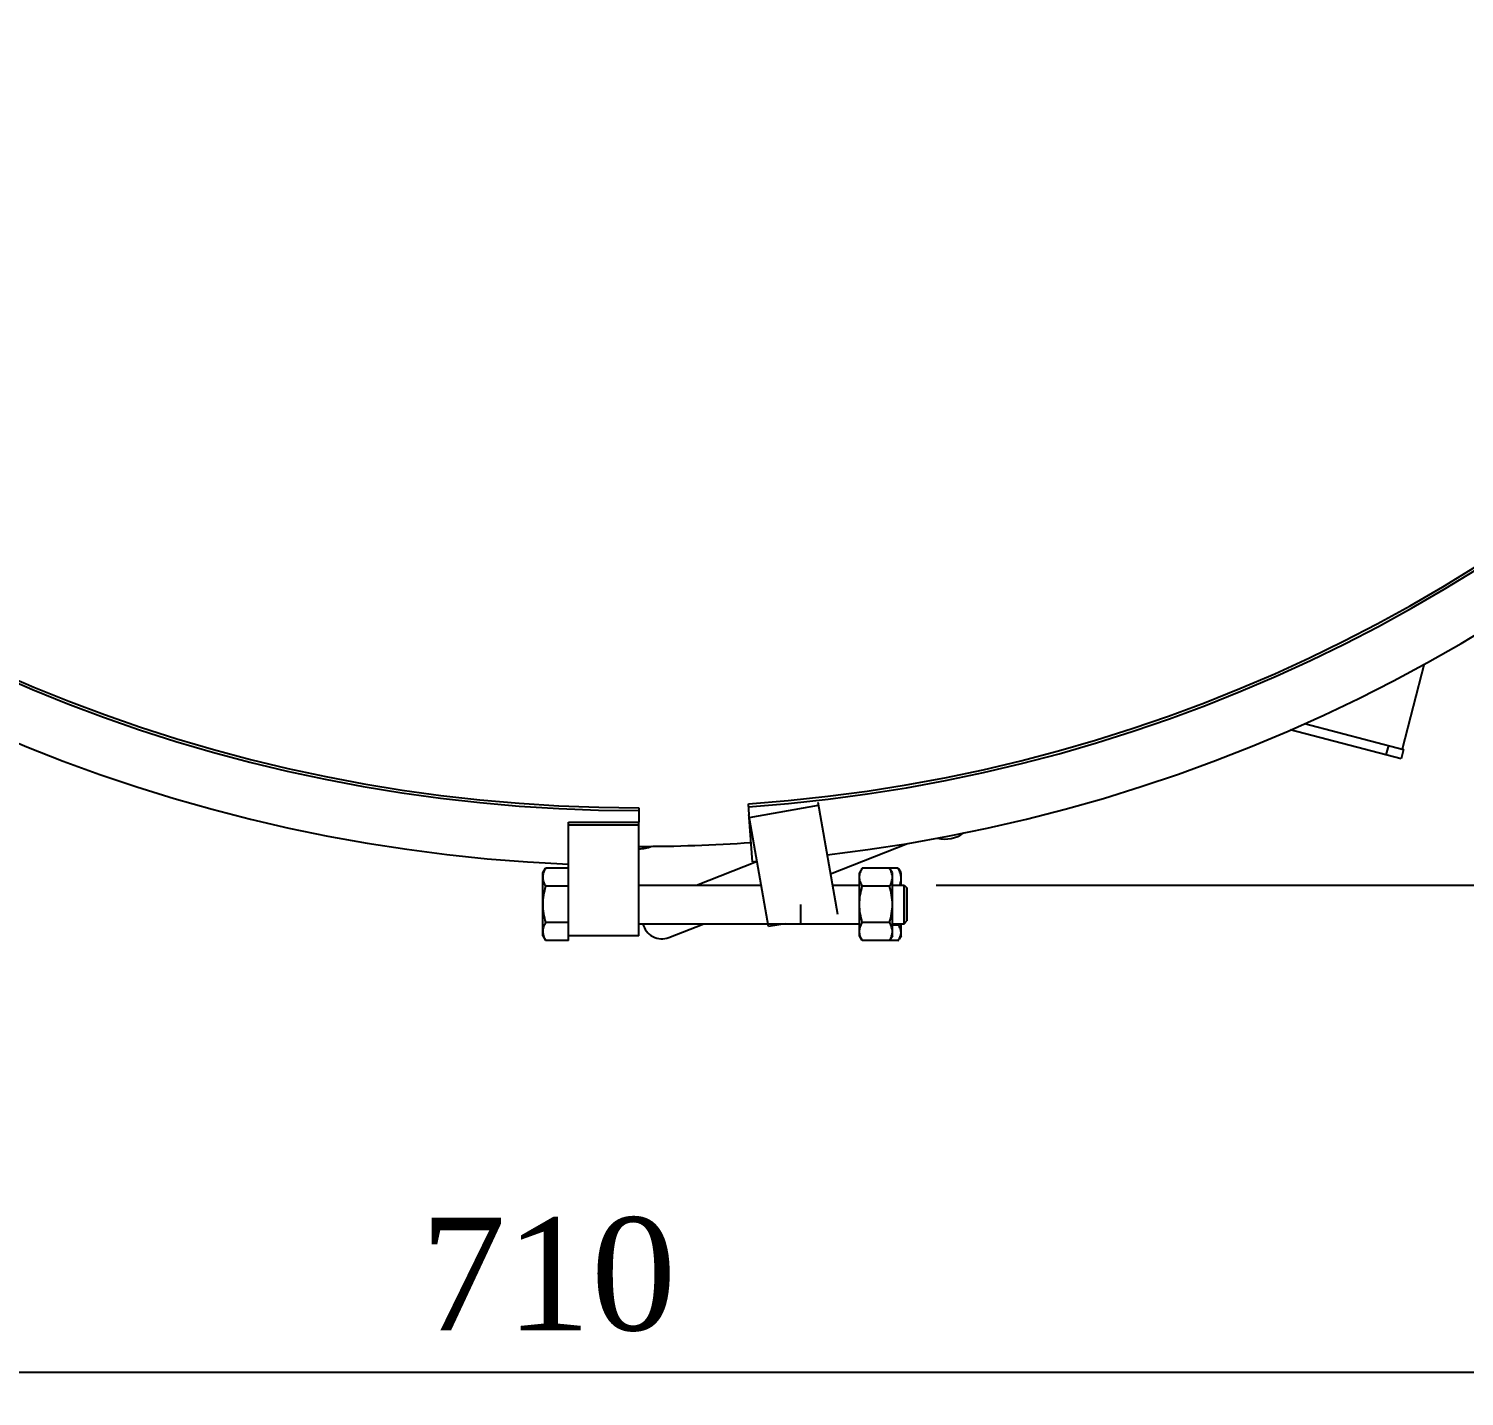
# Model space of a CAD drawing. Header units: millimetres. Extents: x 789 to 3710, y 100 to 2803.
# Drawn here: x 1366.9 to 1663.8, y 1806.1 to 2089 of the extents above; entities that cross this region are included whole.
import ezdxf

# ---------------------------------------------------------------- set-up
doc = ezdxf.new("R2010")
doc.units = ezdxf.units.MM
doc.header["$LTSCALE"] = 217.8
doc.header["$PDMODE"] = 3
doc.header["$PDSIZE"] = 8
doc.layers.get('0').update_dxf_attribs({"linetype": 'CONTINUOUS'})
doc.layers.get('Defpoints').update_dxf_attribs({"linetype": 'CONTINUOUS'})
doc.layers.add('00_BUW_DATUM', color=7, linetype='CONTINUOUS')
doc.layers.add('02___PRT_ALL_AXES', color=7, linetype='CONTINUOUS')
doc.styles.get("Standard").update_dxf_attribs({"font": 'times.ttf'})
doc.dimstyles.new('DIMSTYLE_2', dxfattribs={"dimtxt": 23.333333, "dimasz": 23.333333, "dimexe": 1.5, "dimexo": 1, "dimgap": 0.875, "dimtad": 1, "dimdsep": 46, "dimtxsty": 'Standard', "dimblk": '_FILLED', "dimblk1": '_FILLED', "dimblk2": '_FILLED', "dimcen": 0.09, "dimazin": 2, "dimtp": 0.01, "dimtm": 0.01, "dimtfac": 1, "dimtofl": 0, "dimtmove": 0, "dimatfit": 3, "dimldrblk": '_FILLED', "dimfxl": 0, "dimtolj": 1, "dimarcsym": 0})

# ---------------------------------------------------------------- blocks, each defined once
blk = doc.blocks.new('_FILLED')
at = {"color": 0, "linetype": 'ByBlock'}
blk.add_solid([(0, 0), (-1, 0.214), (-1, -0.214)], dxfattribs=at)
blk = doc.blocks.new('*D6')
at = {"color": 0, "linetype": 'Continuous', "lineweight": -2}
for p, q in [((1830.08, 2246.21), (1830.08, 1809.6)), ((1119.02, 2143.93), (1119.02, 1809.6)), ((1142.36, 1811.1), (1806.75, 1811.1))]:
    blk.add_line(p, q, dxfattribs=at)
at = {"layer": 'Defpoints', "color": 0}
for p in [(1830.08, 2247.21), (1119.02, 2144.93), (1830.08, 1811.1)]:
    blk.add_point(p, dxfattribs=at)
at = {"color": 0, "linetype": 'ByBlock', "lineweight": -2, "xscale": 23.3333333333, "yscale": 23.3333333333, "zscale": 23.3333333333, "rotation": 180}
blk.add_blockref('_FILLED', (1119.02, 1811.1), dxfattribs=at)
at = {"color": 0, "linetype": 'ByBlock', "lineweight": -2, "xscale": 23.3333333333, "yscale": 23.3333333333, "zscale": 23.3333333333}
blk.add_blockref('_FILLED', (1830.08, 1811.1), dxfattribs=at)
at = {"color": 0, "insert": (1474.4, 1843.09), "char_height": 23.3333, "attachment_point": 2, "line_spacing_factor": 0.9}
blk.add_mtext('\\A1;\\A1;710', dxfattribs=at)
blk = doc.blocks.new('*D7')
at = {"color": 0, "linetype": 'Continuous', "lineweight": -2}
for p, q in [((1499.75, 2589.87), (1957.2, 2589.87)), ((1955.7, 1935.21), (1955.7, 2566.54)), ((1554.61, 1911.88), (1957.2, 1911.88))]:
    blk.add_line(p, q, dxfattribs=at)
at = {"layer": 'Defpoints', "color": 0}
for p in [(1498.75, 2589.87), (1955.7, 2589.87), (1553.61, 1911.88)]:
    blk.add_point(p, dxfattribs=at)
at = {"color": 0, "linetype": 'ByBlock', "lineweight": -2, "xscale": 23.3333333333, "yscale": 23.3333333333, "zscale": 23.3333333333}
for p, rotation in [((1955.7, 2589.87), 90), ((1955.7, 1911.88), 270)]:
    blk.add_blockref('_FILLED', p, dxfattribs=dict(at, rotation=rotation))
at = {"color": 0, "insert": (1923.71, 2253.2), "char_height": 23.3333, "attachment_point": 2, "rotation": 90, "line_spacing_factor": 0.9}
blk.add_mtext('\\A1;\\A1;674', dxfattribs=at)

msp = doc.modelspace()

# ---------------------------------------------------------------- linework, layer by layer
at = {"color": 0, "linetype": 'Continuous'}
for p, q in [((1655.5437, 1957.6282), (1650.9386, 1940.0005)), ((1630.7394, 1945.2774), (1651.2433, 1939.9209)), ((1650.7377, 1937.9858), (1627.7948, 1943.9796)), ((1648.105, 1940.7407), (1647.5994, 1938.8057)), ((1651.2433, 1939.9209), (1650.7377, 1937.9858)), ((1515.9524, 1925.8502), (1530.2714, 1928.3752)), ((1534.2524, 1905.7998), (1530.1716, 1928.9412)), ((1478.5446, 1924.8742), (1493.0846, 1924.8742)), ((1478.5446, 1900.3701), (1478.5446, 1924.8742)), ((1478.5446, 1924.2994), (1493.0846, 1924.2994)), ((1493.0846, 1901.3757), (1493.0846, 1924.8742)), ((1515.8526, 1926.4162), (1515.9121, 1926.4267)), ((1519.9333, 1903.2748), (1515.8526, 1926.4162)), ((1532.7671, 1914.2226), (1548.6488, 1920.4951)), ((1505.0471, 1911.8757), (1517.4098, 1916.7584)), ((1548.5446, 1911.2757), (1548.5446, 1904.4757)), ((1526.5446, 1907.8757), (1526.5446, 1903.8757)), ((1499.3397, 1901.0201), (1506.5697, 1903.8757)), ((1523.341, 1903.8757), (1519.9333, 1903.2748)), ((1493.0846, 1901.3757), (1478.5446, 1901.3757))]:
    msp.add_line(p, q, dxfattribs=at)
for centre, radius, start, end in [((1556.4657, 1927.8832), 6.5, 255.53391, 306.474787), ((1493.2035, 1925.8832), 6.5, 268.952115, 293.223649), ((1497.8704, 1904.7405), 4, 192.487637, 291.551938)]:
    msp.add_arc(centre, radius, start, end, dxfattribs=at)
at = {"layer": '00_BUW_DATUM', "color": 0, "linetype": 'Continuous'}
for p, q in [((1473.2446, 1914.3757), (1473.8252, 1915.3812)), ((1478.5446, 1915.3812), (1473.8252, 1915.3812)), ((1539.3252, 1915.3812), (1538.7446, 1914.3757)), ((1544.9641, 1915.3812), (1539.3252, 1915.3812)), ((1545.5446, 1914.3757), (1544.9641, 1915.3812)), ((1546.7641, 1915.3551), (1544.9791, 1915.3551)), ((1547.3446, 1914.3757), (1546.9492, 1915.0605)), ((1473.2446, 1901.3757), (1473.2446, 1914.3757)), ((1538.7446, 1901.3757), (1538.7446, 1914.3757)), ((1545.5446, 1901.3757), (1545.5446, 1914.3757)), ((1547.3446, 1911.8757), (1547.3446, 1914.3757)), ((1478.5446, 1911.6285), (1473.8252, 1911.6285)), ((1493.0846, 1911.8757), (1518.4166, 1911.8757)), ((1533.181, 1911.8757), (1538.7446, 1911.8757)), ((1544.9641, 1911.6285), (1539.3252, 1911.6285)), ((1545.5446, 1911.8757), (1547.9446, 1911.8757)), ((1547.9446, 1911.8757), (1548.5446, 1911.2757)), ((1547.9446, 1903.8757), (1547.9446, 1911.8757)), ((1548.5446, 1904.4757), (1548.5446, 1911.2757)), ((1478.5446, 1904.1229), (1473.8252, 1904.1229)), ((1493.0846, 1903.8757), (1538.7446, 1903.8757)), ((1544.9641, 1904.1229), (1539.3252, 1904.1229)), ((1545.5446, 1903.8757), (1547.9446, 1903.8757)), ((1546.7641, 1903.5943), (1545.5446, 1903.5943)), ((1547.3446, 1901.3757), (1547.3446, 1903.8757)), ((1547.9446, 1903.8757), (1548.5446, 1904.4757)), ((1473.2446, 1901.3757), (1473.8252, 1900.3701)), ((1478.5446, 1900.3701), (1473.8252, 1900.3701)), ((1539.3252, 1900.3701), (1538.7446, 1901.3757)), ((1544.9641, 1900.3701), (1539.3252, 1900.3701)), ((1545.5446, 1901.3757), (1544.9641, 1900.3701)), ((1546.7641, 1900.3962), (1544.9791, 1900.3962)), ((1547.3446, 1901.3757), (1546.9492, 1900.6908))]:
    msp.add_line(p, q, dxfattribs=at)
msp.add_arc((1528.7357, 1908.8186), 18.7701, 343.83939, 344.731564, dxfattribs=at)
for points, knots in [([(1473.8252, 1915.3812), (1473.6551, 1915.0867), (1473.3646, 1914.4881), (1473.2446, 1913.8252), (1473.2446, 1913.5048)], [0, 0, 0, 0, 0.51492296, 1, 1, 1, 1]), ([(1538.7446, 1913.5048), (1538.7446, 1913.8252), (1538.8646, 1914.4881), (1539.1551, 1915.0867), (1539.3252, 1915.3812)], [0, 0, 0, 0, 0.48506894, 1, 1, 1, 1]), ([(1545.5446, 1913.5048), (1545.5446, 1913.8252), (1545.4247, 1914.4881), (1545.1341, 1915.0867), (1544.9641, 1915.3812)], [0, 0, 0, 0, 0.48506894, 1, 1, 1, 1]), ([(1546.7641, 1915.3551), (1546.7805, 1915.3308), (1546.8448, 1915.2343), (1546.9059, 1915.1356), (1546.9492, 1915.0605)], [0, 0, 0, 0, 0.25322076, 1, 1, 1, 1]), ([(1547.3446, 1913.2144), (1547.3446, 1913.5788), (1547.2274, 1914.3258), (1546.9357, 1915.0159), (1546.7641, 1915.3551)], [0, 0, 0, 0, 0.48940078, 1, 1, 1, 1]), ([(1473.2446, 1913.5048), (1473.2446, 1913.1844), (1473.3646, 1912.5216), (1473.6551, 1911.923), (1473.8252, 1911.6285)], [0, 0, 0, 0, 0.48507709, 1, 1, 1, 1]), ([(1539.3252, 1911.6285), (1539.1551, 1911.923), (1538.8646, 1912.5216), (1538.7446, 1913.1844), (1538.7446, 1913.5048)], [0, 0, 0, 0, 0.51493107, 1, 1, 1, 1]), ([(1544.9641, 1911.6285), (1545.1341, 1911.923), (1545.4247, 1912.5216), (1545.5446, 1913.1844), (1545.5446, 1913.5048)], [0, 0, 0, 0, 0.51493107, 1, 1, 1, 1]), ([(1547.1075, 1911.8756), (1547.1821, 1912.0928), (1547.3017, 1912.5336), (1547.3446, 1912.9893), (1547.3446, 1913.2144)], [0, 0, 0, 0, 0.50493895, 1, 1, 1, 1]), ([(1538.7446, 1907.8757), (1538.7446, 1908.51), (1538.8555, 1909.7809), (1539.1492, 1911.0187), (1539.3252, 1911.6285)], [0, 0, 0, 0, 0.49989567, 1, 1, 1, 1]), ([(1545.5446, 1907.8757), (1545.5446, 1908.51), (1545.4338, 1909.7809), (1545.1401, 1911.0187), (1544.9641, 1911.6285)], [0, 0, 0, 0, 0.49989567, 1, 1, 1, 1]), ([(1539.3252, 1904.1229), (1539.1492, 1904.7326), (1538.8555, 1905.9705), (1538.7446, 1907.2413), (1538.7446, 1907.8757)], [0, 0, 0, 0, 0.50010434, 1, 1, 1, 1]), ([(1544.9641, 1904.1229), (1545.1401, 1904.7326), (1545.4338, 1905.9705), (1545.5446, 1907.2413), (1545.5446, 1907.8757)], [0, 0, 0, 0, 0.50010434, 1, 1, 1, 1]), ([(1473.8252, 1904.1229), (1473.6551, 1903.8284), (1473.3646, 1903.2298), (1473.2446, 1902.5669), (1473.2446, 1902.2465)], [0, 0, 0, 0, 0.51492296, 1, 1, 1, 1]), ([(1538.7446, 1902.2465), (1538.7446, 1902.5669), (1538.8646, 1903.2298), (1539.1551, 1903.8284), (1539.3252, 1904.1229)], [0, 0, 0, 0, 0.48506894, 1, 1, 1, 1]), ([(1545.5446, 1902.2465), (1545.5446, 1902.5669), (1545.4247, 1903.2298), (1545.1341, 1903.8284), (1544.9641, 1904.1229)], [0, 0, 0, 0, 0.48506894, 1, 1, 1, 1]), ([(1547.3446, 1901.9953), (1547.3446, 1902.2697), (1547.2204, 1902.8452), (1546.9318, 1903.3467), (1546.7641, 1903.5943)], [0, 0, 0, 0, 0.4784361, 1, 1, 1, 1]), ([(1473.2446, 1902.2465), (1473.2446, 1902.014), (1473.2847, 1901.7007), (1473.3688, 1901.4005), (1473.3926, 1901.3248)], [0, 0, 0, 0, 0.745727, 1, 1, 1, 1]), ([(1473.3926, 1901.3248), (1473.4182, 1901.2435), (1473.5351, 1900.9136), (1473.6929, 1900.5992), (1473.8252, 1900.3701)], [0, 0, 0, 0, 0.24366017, 1, 1, 1, 1]), ([(1539.3252, 1900.3701), (1539.1551, 1900.6647), (1538.8646, 1901.2632), (1538.7446, 1901.9261), (1538.7446, 1902.2465)], [0, 0, 0, 0, 0.51493107, 1, 1, 1, 1]), ([(1544.9641, 1900.3701), (1545.1341, 1900.6647), (1545.4247, 1901.2632), (1545.5446, 1901.9261), (1545.5446, 1902.2465)], [0, 0, 0, 0, 0.51493107, 1, 1, 1, 1]), ([(1546.7641, 1900.3962), (1546.7805, 1900.4205), (1546.8448, 1900.5171), (1546.9059, 1900.6158), (1546.9492, 1900.6908)], [0, 0, 0, 0, 0.25322076, 1, 1, 1, 1]), ([(1546.9492, 1900.6908), (1547.0675, 1900.8957), (1547.2659, 1901.3132), (1547.3446, 1901.7734), (1547.3446, 1901.9953)], [0, 0, 0, 0, 0.51604053, 1, 1, 1, 1])]:
    msp.add_open_spline(points, degree=3, knots=knots, dxfattribs=at)
for points in [[(1473.8252, 1911.6285), (1473.4741, 1910.4123), (1473.2446, 1909.1415), (1473.2446, 1907.8757)], [(1473.2446, 1907.8757), (1473.2446, 1906.6099), (1473.4741, 1905.339), (1473.8252, 1904.1229)]]:
    msp.add_open_spline(points, degree=3, dxfattribs=at)
at = {"layer": '02___PRT_ALL_AXES', "color": 0, "linetype": 'Continuous'}
for p, q in [((1493.0846, 1927.8742), (1493.0846, 1924.8742)), ((1515.9125, 1926.4204), (1515.7555, 1928.6658)), ((1516.5926, 1916.6951), (1515.9524, 1925.8502))]:
    msp.add_line(p, q, dxfattribs=at)
for radius, start, end in [(337, 276.644197, 267.527151), (325.5847, 274, 270), (325, 274, 270), (333, 270, 274.000264), (337, 274, 274.163896)]:
    msp.add_arc((1493.0846, 2252.8742), radius, start, end, dxfattribs=at)

# ---------------------------------------------------------------- dimensions: what is measured, and where the dimension line sits
at = {"color": 0, "linetype": 'Continuous'}
dim = msp.add_linear_dim(base=(1955.6951, 2589.8742), p1=(1553.6113, 1911.8757), p2=(1498.7513, 2589.8742), angle=90, text='\\A1;674', dimstyle='DIMSTYLE_2', override={"dimtxsty": 'Standard'}, dxfattribs=at)
dim.commit()
dim.dimension.update_dxf_attribs({"geometry": '*D7', "text_midpoint": (1955.6951, 2253.1986), "dimtype": 160})
dim = msp.add_linear_dim(base=(1830.0846, 1811.1038), p1=(1119.0239, 2144.9259), p2=(1830.0846, 2247.2075), text='\\A1;710', dimstyle='DIMSTYLE_2', override={"dimtxsty": 'Standard'}, dxfattribs=at)
dim.commit()
dim.dimension.update_dxf_attribs({"geometry": '*D6', "text_midpoint": (1474.397, 1811.1038), "dimtype": 160})

doc.saveas('drawing.dxf')
